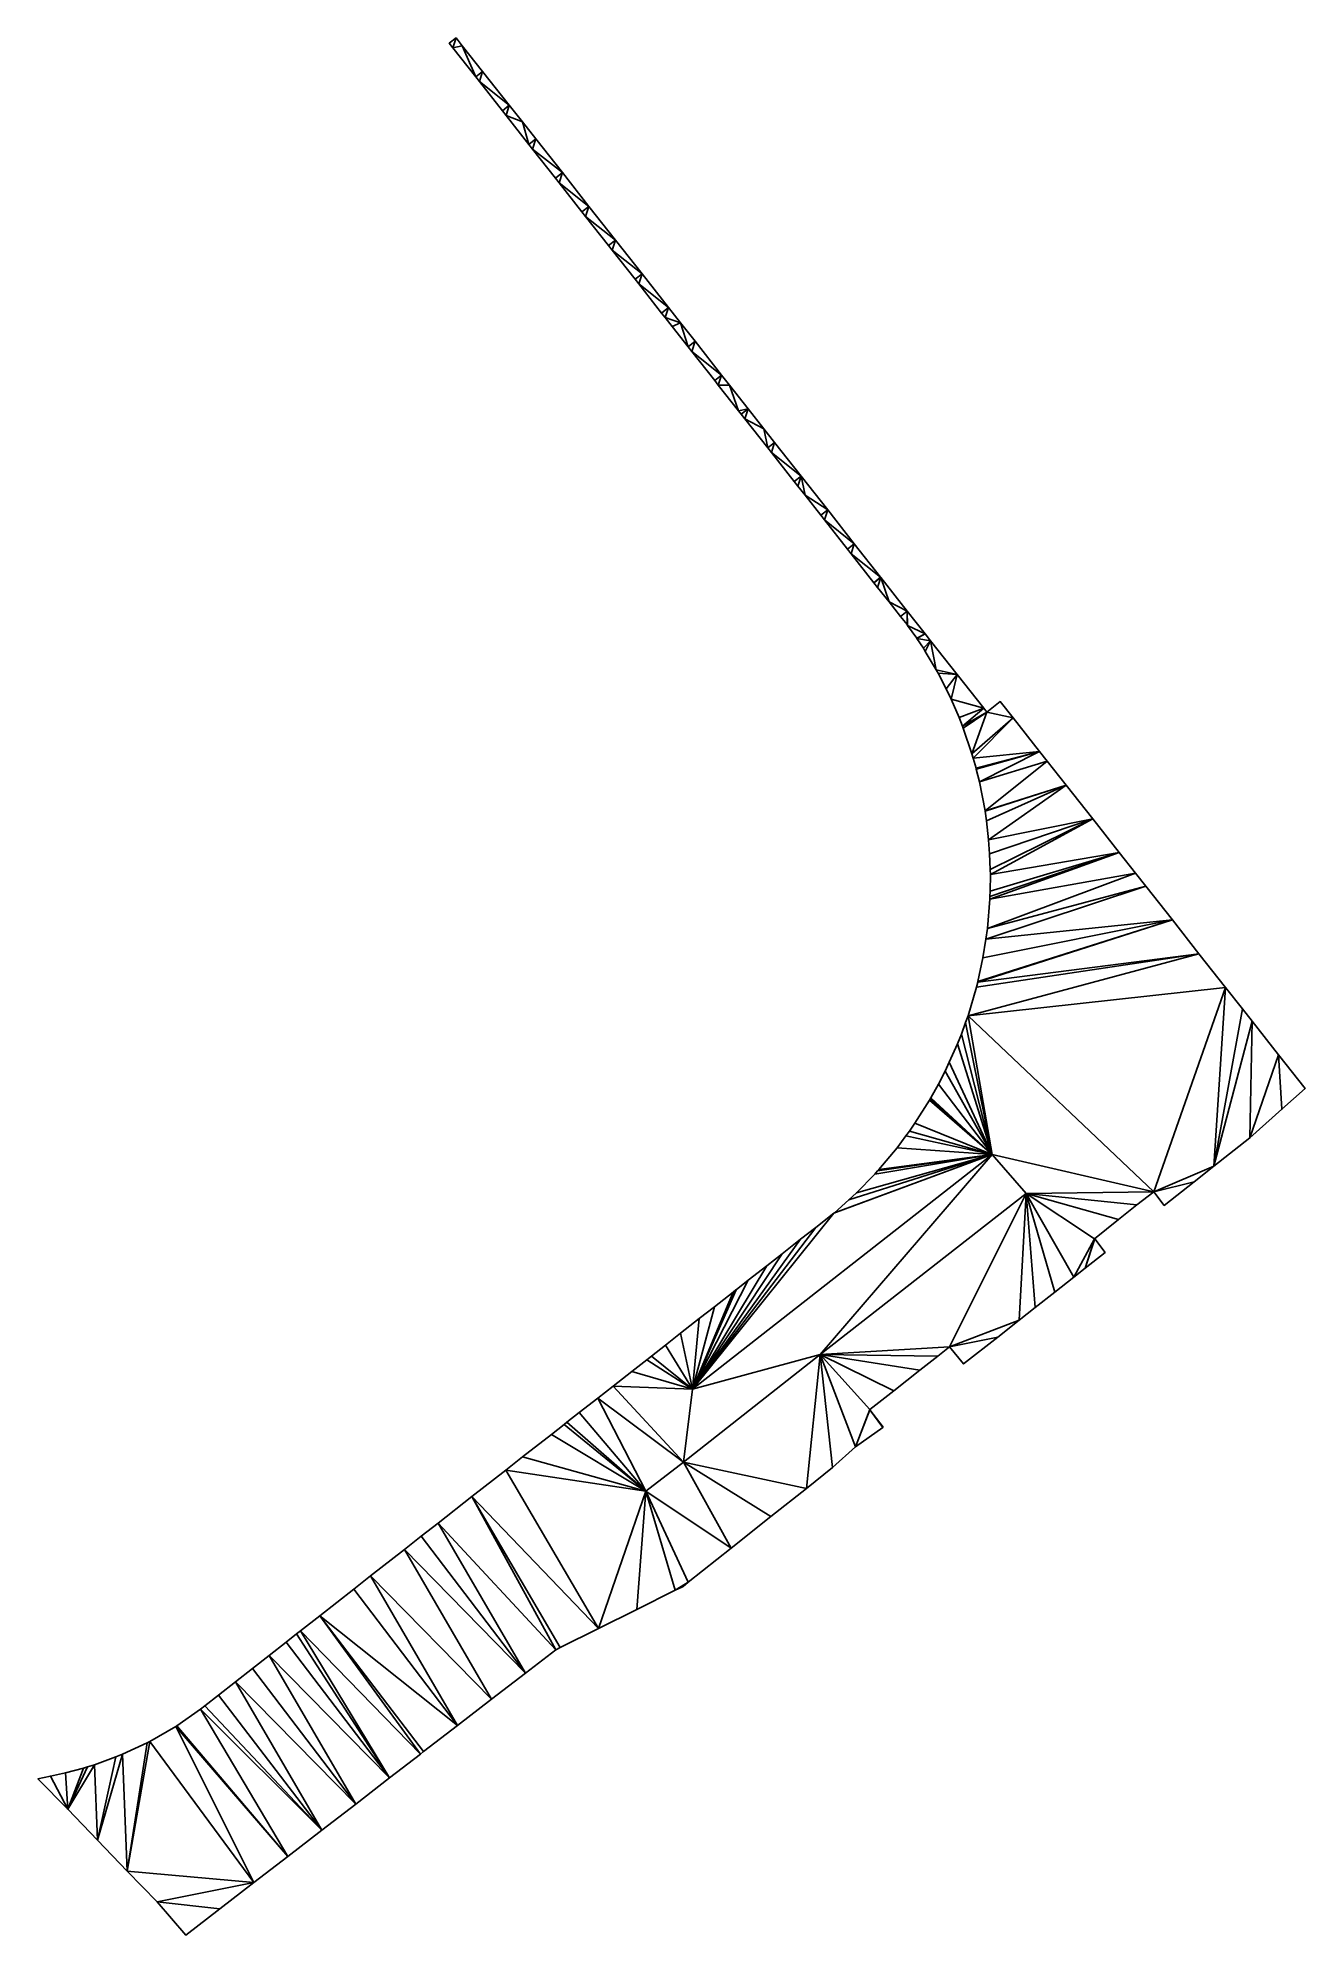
# Model space of a CAD drawing. Extents: x 12120073 to 12120369, y 3530835 to 3531277.
import ezdxf

# ---------------------------------------------------------------- set-up
doc = ezdxf.new("R2010")
doc.units = 0
doc.header["$LTSCALE"] = 0.5
doc.header["$MEASUREMENT"] = 0
doc.layers.add('C-ROAD-SHAP', color=32, linetype='Continuous')

msp = doc.modelspace()

# ---------------------------------------------------------------- meshes
at = {"layer": 'C-ROAD-SHAP'}
mesh = msp.add_polyface(dxfattribs=at)
corners = [(12120194.83, 3531243.05, 11.03), (12120193.98, 3531244.13, 11.18), (12120193.98, 3531244.13, 11.01), (12120194.83, 3531243.05, 11.2), (12120195.61, 3531245.41, 11.14), (12120201.79, 3531237.55, 11.07), (12120195.61, 3531245.41, 10.97), (12120188.64, 3531250.9, 11.1), (12120188.64, 3531250.9, 10.93), (12120189.42, 3531253.27, 11.04), (12120189.42, 3531253.27, 10.87), (12120187.79, 3531251.99, 11.08), (12120187.79, 3531251.99, 10.91), (12120186.32, 3531257.22, 10.99), (12120186.32, 3531257.22, 10.82), (12120182.46, 3531258.76, 11), (12120182.46, 3531258.76, 10.83), (12120181.61, 3531259.84, 10.98), (12120181.61, 3531259.84, 10.81), (12120183.23, 3531261.12, 10.94), (12120183.23, 3531261.12, 10.77), (12120176.28, 3531266.62, 10.9), (12120176.28, 3531266.62, 10.73), (12120177.02, 3531268.96, 10.84), (12120177.02, 3531268.96, 10.67), (12120175.42, 3531267.7, 10.88), (12120175.42, 3531267.7, 10.71), (12120172.24, 3531274.99, 10.76), (12120172.24, 3531274.99, 10.59), (12120170.81, 3531276.8, 10.68), (12120170.81, 3531276.8, 10.51), (12120169.24, 3531275.56, 10.61), (12120169.24, 3531275.56, 10.78), (12120170.09, 3531274.48, 10.8), (12120170.09, 3531274.48, 10.63), (12120201.79, 3531237.55, 11.24)]
mesh.append_faces([[corners[k] for k in face] for face in [(0, 1, 2), (3, 1, 0), (4, 5, 6), (2, 7, 8), (1, 7, 2), (9, 4, 6), (9, 6, 10), (8, 11, 12), (7, 11, 8), (13, 9, 10), (13, 10, 14), (12, 15, 16), (11, 15, 12), (16, 17, 18), (15, 17, 16), (19, 13, 14), (19, 14, 20), (18, 21, 22), (17, 21, 18), (23, 19, 20), (23, 20, 24), (22, 25, 26), (21, 25, 22), (27, 23, 24), (27, 24, 28), (29, 27, 28), (29, 28, 30), (29, 31, 32), (30, 31, 29), (26, 33, 34), (25, 33, 26), (34, 32, 31), (33, 32, 34), (0, 2, 6), (6, 2, 8), (8, 10, 6), (10, 8, 12), (10, 12, 14), (14, 12, 16), (16, 20, 14), (16, 18, 20), (20, 18, 22), (22, 24, 20), (24, 22, 26), (24, 26, 28), (28, 26, 34), (28, 34, 30), (34, 31, 30), (35, 4, 3), (4, 1, 3), (7, 1, 4), (4, 9, 7), (11, 7, 9), (9, 13, 11), (15, 11, 13), (13, 19, 15), (19, 17, 15), (21, 17, 19), (19, 23, 21), (25, 21, 23), (23, 27, 25), (33, 25, 27), (29, 33, 27), (29, 32, 33)]])
mesh = msp.add_polyface(dxfattribs=at)
corners = [(12120224.9, 3531204.83, 11.51), (12120221.21, 3531209.52, 11.63), (12120221.21, 3531209.52, 11.46), (12120221.21, 3531209.53, 11.63), (12120221.21, 3531209.53, 11.46), (12120223.13, 3531210.4, 11.58), (12120226.51, 3531206.1, 11.62), (12120226.51, 3531206.1, 11.45), (12120223.13, 3531210.4, 11.41), (12120219.57, 3531211.61, 11.6), (12120219.57, 3531211.61, 11.43), (12120218.72, 3531212.69, 11.59), (12120218.72, 3531212.69, 11.42), (12120220.33, 3531213.96, 11.54), (12120220.33, 3531213.96, 11.37), (12120213.38, 3531219.47, 11.5), (12120213.38, 3531219.47, 11.33), (12120212.53, 3531220.55, 11.48), (12120212.53, 3531220.55, 11.31), (12120214.15, 3531221.82, 11.44), (12120214.15, 3531221.82, 11.27), (12120207.2, 3531227.33, 11.4), (12120207.2, 3531227.33, 11.23), (12120206.35, 3531228.41, 11.38), (12120206.35, 3531228.41, 11.21), (12120207.97, 3531229.69, 11.34), (12120207.97, 3531229.69, 11.17), (12120201.01, 3531235.19, 11.3), (12120201.01, 3531235.19, 11.13), (12120200.16, 3531236.27, 11.28), (12120200.16, 3531236.27, 11.11), (12120201.79, 3531237.55, 11.24), (12120201.79, 3531237.55, 11.07), (12120194.83, 3531243.05, 11.2), (12120194.83, 3531243.05, 11.03), (12120195.61, 3531245.41, 11.14), (12120195.61, 3531245.41, 10.97), (12120224.9, 3531204.83, 11.68)]
mesh.append_faces([[corners[k] for k in face] for face in [(0, 1, 2), (3, 4, 2), (1, 3, 2), (5, 6, 7), (5, 7, 8), (4, 9, 10), (3, 9, 4), (10, 11, 12), (9, 11, 10), (13, 5, 8), (13, 8, 14), (12, 15, 16), (11, 15, 12), (16, 17, 18), (15, 17, 16), (19, 13, 14), (19, 14, 20), (18, 21, 22), (17, 21, 18), (22, 23, 24), (21, 23, 22), (25, 19, 20), (25, 20, 26), (24, 27, 28), (23, 27, 24), (28, 29, 30), (27, 29, 28), (31, 25, 26), (31, 26, 32), (30, 33, 34), (29, 33, 30), (35, 31, 32), (7, 0, 8), (0, 2, 8), (2, 4, 8), (8, 4, 10), (10, 14, 8), (10, 12, 14), (14, 12, 16), (16, 20, 14), (16, 18, 20), (20, 18, 22), (22, 26, 20), (22, 24, 26), (26, 24, 28), (28, 32, 26), (28, 30, 32), (32, 30, 34), (34, 36, 32), (5, 1, 37), (5, 3, 1), (9, 3, 5), (5, 13, 9), (13, 11, 9), (15, 11, 13), (13, 19, 15), (19, 17, 15), (21, 17, 19), (19, 25, 21), (25, 23, 21), (27, 23, 25), (25, 31, 27), (31, 29, 27), (33, 29, 31)]])
mesh = msp.add_polyface(dxfattribs=at)
corners = [(12120251.23, 3531174.66, 11.7), (12120251.23, 3531174.66, 11.53), (12120251.21, 3531174.67, 11.53), (12120251.21, 3531174.67, 11.7), (12120249.64, 3531173.4, 11.77), (12120244.3, 3531180.18, 11.79), (12120244.3, 3531180.18, 11.62), (12120249.64, 3531173.4, 11.6), (12120245.05, 3531182.52, 11.55), (12120245.05, 3531182.52, 11.72), (12120243.45, 3531181.26, 11.79), (12120243.45, 3531181.26, 11.62), (12120242.53, 3531185.72, 11.56), (12120242.53, 3531185.72, 11.73), (12120238.12, 3531188.04, 11.79), (12120238.12, 3531188.04, 11.62), (12120237.27, 3531189.12, 11.79), (12120237.27, 3531189.12, 11.62), (12120238.87, 3531190.38, 11.73), (12120238.87, 3531190.38, 11.56), (12120236.67, 3531189.88, 11.78), (12120236.67, 3531189.88, 11.61), (12120234.53, 3531195.9, 11.72), (12120234.53, 3531195.9, 11.55), (12120231.93, 3531195.9, 11.75), (12120231.93, 3531195.9, 11.58), (12120231.08, 3531196.98, 11.75), (12120231.08, 3531196.98, 11.58), (12120232.69, 3531198.24, 11.7), (12120232.69, 3531198.24, 11.53), (12120225.75, 3531203.75, 11.69), (12120225.75, 3531203.75, 11.52), (12120226.51, 3531206.1, 11.62), (12120226.51, 3531206.1, 11.45), (12120224.9, 3531204.83, 11.68), (12120224.9, 3531204.83, 11.51), (12120221.21, 3531209.52, 11.63), (12120223.13, 3531210.4, 11.58)]
mesh.append_faces([[corners[k] for k in face] for face in [(0, 1, 2), (3, 0, 2), (4, 5, 6), (4, 6, 7), (8, 3, 2), (9, 3, 8), (6, 10, 11), (5, 10, 6), (12, 9, 8), (13, 9, 12), (11, 14, 15), (10, 14, 11), (15, 16, 17), (14, 16, 15), (18, 13, 12), (18, 12, 19), (17, 20, 21), (16, 20, 17), (22, 18, 19), (22, 19, 23), (21, 24, 25), (20, 24, 21), (25, 26, 27), (24, 26, 25), (28, 22, 23), (28, 23, 29), (27, 30, 31), (26, 30, 27), (32, 28, 29), (32, 29, 33), (31, 34, 35), (30, 34, 31), (34, 36, 35), (7, 6, 2), (8, 2, 6), (6, 11, 8), (8, 11, 12), (11, 15, 12), (19, 12, 15), (17, 19, 15), (17, 21, 19), (19, 21, 23), (23, 21, 25), (25, 29, 23), (25, 27, 29), (29, 27, 31), (31, 33, 29), (33, 31, 35), (3, 5, 4), (5, 3, 9), (9, 10, 5), (10, 9, 13), (13, 14, 10), (14, 13, 18), (14, 18, 16), (18, 20, 16), (20, 18, 22), (24, 20, 22), (22, 28, 24), (28, 26, 24), (30, 26, 28), (28, 32, 30), (34, 30, 32), (32, 37, 34)]])
mesh = msp.add_polyface(dxfattribs=at)
corners = [(12120274.39, 3531141.98, 11.57), (12120271.72, 3531145.34, 11.59), (12120271.72, 3531145.34, 11.42), (12120269.04, 3531148.75, 11.62), (12120269.04, 3531148.75, 11.45), (12120269.77, 3531151.07, 11.38), (12120275.95, 3531143.21, 11.5), (12120275.95, 3531143.21, 11.33), (12120269.77, 3531151.07, 11.55), (12120268.19, 3531149.83, 11.62), (12120268.19, 3531149.83, 11.45), (12120269.75, 3531151.09, 11.38), (12120269.75, 3531151.09, 11.55), (12120262.86, 3531156.6, 11.67), (12120262.86, 3531156.6, 11.5), (12120262.01, 3531157.68, 11.67), (12120262.01, 3531157.68, 11.5), (12120263.59, 3531158.93, 11.43), (12120263.59, 3531158.93, 11.6), (12120256.67, 3531164.46, 11.72), (12120256.67, 3531164.46, 11.55), (12120255.82, 3531165.54, 11.72), (12120255.82, 3531165.54, 11.55), (12120257.41, 3531166.79, 11.48), (12120257.41, 3531166.79, 11.65), (12120252.14, 3531170.22, 11.75), (12120252.14, 3531170.22, 11.58), (12120252.13, 3531170.23, 11.75), (12120252.13, 3531170.23, 11.58), (12120250.49, 3531172.32, 11.76), (12120250.49, 3531172.32, 11.59), (12120251.23, 3531174.66, 11.53), (12120251.23, 3531174.66, 11.7), (12120249.64, 3531173.4, 11.77), (12120249.64, 3531173.4, 11.6), (12120251.21, 3531174.67, 11.53), (12120251.21, 3531174.67, 11.7)]
mesh.append_faces([[corners[k] for k in face] for face in [(0, 1, 2), (1, 3, 4), (1, 4, 2), (5, 6, 7), (8, 6, 5), (3, 9, 10), (3, 10, 4), (8, 5, 11), (12, 8, 11), (9, 13, 14), (9, 14, 10), (13, 15, 16), (13, 16, 14), (17, 12, 11), (18, 12, 17), (15, 19, 20), (15, 20, 16), (19, 21, 22), (19, 22, 20), (23, 18, 17), (24, 18, 23), (21, 25, 26), (21, 26, 22), (25, 27, 28), (25, 28, 26), (27, 29, 30), (27, 30, 28), (31, 24, 23), (32, 24, 31), (29, 33, 34), (29, 34, 30), (7, 2, 5), (5, 2, 4), (4, 10, 5), (10, 11, 5), (10, 14, 11), (17, 11, 14), (16, 17, 14), (16, 20, 17), (23, 17, 20), (22, 23, 20), (22, 26, 23), (28, 31, 26), (23, 26, 31), (31, 28, 30), (30, 34, 31), (34, 35, 31), (1, 6, 8), (3, 1, 8), (8, 9, 3), (8, 12, 9), (12, 13, 9), (13, 12, 18), (13, 18, 15), (18, 19, 15), (19, 18, 24), (19, 24, 21), (24, 25, 21), (27, 25, 32), (25, 24, 32), (29, 27, 32), (32, 33, 29), (32, 36, 33)]])
mesh = msp.add_polyface(dxfattribs=at)
corners = [(12120297.64, 3531122.14, 11.22), (12120300.61, 3531118.37, 11.18), (12120297.64, 3531122.14, 11.05), (12120294.48, 3531119.65, 11.07), (12120288.05, 3531118.38, 11.47), (12120286.19, 3531122.68, 11.48), (12120286.19, 3531122.68, 11.31), (12120284.99, 3531125.07, 11.49), (12120284.99, 3531125.07, 11.32), (12120283.15, 3531128.73, 11.5), (12120283.15, 3531128.73, 11.33), (12120287.58, 3531128.43, 11.18), (12120293.76, 3531120.57, 11.25), (12120293.76, 3531120.57, 11.08), (12120287.58, 3531128.43, 11.35), (12120282.71, 3531129.53, 11.51), (12120282.71, 3531129.53, 11.34), (12120280.15, 3531133.81, 11.53), (12120280.15, 3531133.81, 11.36), (12120279.71, 3531134.54, 11.53), (12120279.71, 3531134.54, 11.36), (12120281.39, 3531136.29, 11.28), (12120281.39, 3531136.29, 11.45), (12120278.22, 3531136.81, 11.54), (12120278.22, 3531136.81, 11.37), (12120278.16, 3531136.89, 11.54), (12120278.16, 3531136.89, 11.37), (12120280.13, 3531137.89, 11.3), (12120280.13, 3531137.89, 11.47), (12120276.04, 3531139.89, 11.56), (12120276.04, 3531139.89, 11.39), (12120275.9, 3531140.09, 11.56), (12120275.9, 3531140.09, 11.39), (12120274.39, 3531141.98, 11.57), (12120274.39, 3531141.98, 11.4), (12120275.95, 3531143.21, 11.33), (12120275.95, 3531143.21, 11.5), (12120271.72, 3531145.34, 11.42), (12120288.05, 3531118.38, 11.3), (12120271.72, 3531145.34, 11.59)]
mesh.append_faces([[corners[k] for k in face] for face in [(0, 1, 2), (2, 3, 0), (4, 5, 6), (5, 7, 8), (5, 8, 6), (7, 9, 10), (7, 10, 8), (11, 12, 13), (14, 12, 11), (9, 15, 16), (9, 16, 10), (15, 17, 18), (15, 18, 16), (17, 19, 20), (17, 20, 18), (21, 14, 11), (22, 14, 21), (19, 23, 24), (19, 24, 20), (23, 25, 26), (23, 26, 24), (27, 22, 21), (28, 22, 27), (25, 29, 30), (25, 30, 26), (29, 31, 32), (29, 32, 30), (31, 33, 34), (31, 34, 32), (35, 28, 27), (36, 28, 35), (33, 37, 34), (38, 6, 13), (11, 13, 6), (11, 6, 8), (10, 11, 8), (10, 16, 11), (11, 16, 21), (21, 16, 18), (21, 18, 20), (20, 24, 21), (24, 27, 21), (26, 27, 24), (26, 30, 27), (27, 30, 35), (35, 30, 32), (34, 35, 32), (34, 37, 35), (12, 5, 4), (5, 12, 14), (7, 5, 14), (7, 14, 9), (14, 15, 9), (15, 14, 22), (17, 15, 22), (19, 17, 22), (22, 23, 19), (22, 28, 23), (23, 28, 25), (28, 29, 25), (29, 28, 36), (31, 29, 36), (31, 36, 33), (36, 39, 33)]])
mesh = msp.add_polyface(dxfattribs=at)
corners = [(12120294.42, 3531094.33, 11.29), (12120294.09, 3531096.61, 11.46), (12120294.09, 3531096.61, 11.29), (12120312.99, 3531102.65, 10.9), (12120319.17, 3531094.8, 11.05), (12120319.17, 3531094.8, 10.88), (12120312.99, 3531102.65, 11.07), (12120294.08, 3531096.68, 11.46), (12120294.08, 3531096.68, 11.29), (12120308.57, 3531108.27, 10.91), (12120308.57, 3531108.27, 11.08), (12120292.77, 3531103.39, 11.45), (12120292.77, 3531103.39, 11.28), (12120292.03, 3531106.39, 11.45), (12120292.03, 3531106.39, 11.28), (12120291.98, 3531106.58, 11.45), (12120291.98, 3531106.58, 11.28), (12120306.8, 3531110.51, 10.93), (12120306.8, 3531110.51, 11.1), (12120291.33, 3531108.95, 11.46), (12120291.33, 3531108.95, 11.29), (12120297.64, 3531122.14, 11.05), (12120300.61, 3531118.37, 11.18), (12120300.61, 3531118.37, 11.01), (12120291.02, 3531109.98, 11.46), (12120291.02, 3531109.98, 11.29), (12120288.99, 3531115.92, 11.46), (12120288.99, 3531115.92, 11.29), (12120297.64, 3531122.14, 11.22), (12120294.48, 3531119.65, 11.07), (12120294.48, 3531119.65, 11.24), (12120288.82, 3531116.42, 11.47), (12120288.82, 3531116.42, 11.3), (12120288.05, 3531118.38, 11.47), (12120288.05, 3531118.38, 11.3), (12120293.76, 3531120.57, 11.08), (12120293.76, 3531120.57, 11.25), (12120286.19, 3531122.68, 11.31), (12120294.42, 3531094.33, 11.46)]
mesh.append_faces([[corners[k] for k in face] for face in [(0, 1, 2), (3, 4, 5), (6, 4, 3), (7, 8, 2), (1, 7, 2), (9, 6, 3), (10, 6, 9), (8, 11, 12), (7, 11, 8), (11, 13, 14), (11, 14, 12), (13, 15, 16), (13, 16, 14), (17, 10, 9), (18, 10, 17), (15, 19, 20), (15, 20, 16), (21, 22, 23), (23, 18, 17), (22, 18, 23), (19, 24, 25), (19, 25, 20), (24, 26, 27), (24, 27, 25), (28, 29, 30), (26, 31, 32), (26, 32, 27), (31, 33, 34), (31, 34, 32), (35, 30, 29), (36, 30, 35), (33, 37, 34), (23, 29, 21), (2, 3, 0), (2, 8, 3), (8, 9, 3), (8, 12, 9), (12, 17, 9), (14, 17, 12), (16, 17, 14), (16, 20, 17), (23, 17, 20), (20, 25, 23), (25, 29, 23), (27, 29, 25), (27, 32, 29), (32, 35, 29), (34, 35, 32), (28, 30, 22), (38, 6, 1), (6, 7, 1), (6, 10, 7), (10, 11, 7), (10, 18, 11), (11, 18, 13), (13, 18, 15), (18, 19, 15), (19, 18, 22), (22, 24, 19), (22, 30, 24), (24, 30, 26), (30, 31, 26), (30, 36, 31), (31, 36, 33)]])
mesh = msp.add_polyface(dxfattribs=at)
corners = [(12120295.28, 3531077.94, 11.32), (12120295.32, 3531081.81, 11.48), (12120295.32, 3531081.81, 11.31), (12120295.28, 3531077.94, 11.49), (12120295.23, 3531076.67, 11.33), (12120295.23, 3531076.67, 11.5), (12120295.3, 3531083.01, 11.48), (12120295.3, 3531083.01, 11.31), (12120295.1, 3531086.67, 11.47), (12120295.1, 3531086.67, 11.3), (12120295.21, 3531076.11, 11.33), (12120295.21, 3531076.11, 11.5), (12120294.64, 3531069.22, 11.35), (12120294.64, 3531069.22, 11.52), (12120294.92, 3531089.87, 11.46), (12120294.92, 3531089.87, 11.29), (12120294.64, 3531069.21, 11.35), (12120294.64, 3531069.21, 11.52), (12120294.42, 3531094.33, 11.46), (12120294.42, 3531094.33, 11.29), (12120294.09, 3531096.61, 11.46), (12120294.26, 3531066.72, 11.36), (12120294.26, 3531066.72, 11.53), (12120293.6, 3531062.37, 11.37), (12120293.6, 3531062.37, 11.54), (12120292.42, 3531056.9, 11.39), (12120292.42, 3531056.9, 11.56), (12120292.38, 3531056.74, 11.39), (12120292.38, 3531056.74, 11.56), (12120292.09, 3531055.59, 11.4), (12120292.09, 3531055.59, 11.57), (12120290.11, 3531048.91, 11.42), (12120290.11, 3531048.91, 11.59), (12120289.55, 3531047.33, 11.42), (12120289.55, 3531047.33, 11.59), (12120288.57, 3531044.6, 11.43), (12120288.57, 3531044.6, 11.6), (12120287.68, 3531042.37, 11.44), (12120287.68, 3531042.37, 11.61), (12120285.74, 3531038.08, 11.46), (12120285.74, 3531038.08, 11.63), (12120284.8, 3531035.99, 11.46), (12120284.8, 3531035.99, 11.63), (12120283.24, 3531032.97, 11.47), (12120283.24, 3531032.97, 11.64), (12120281.47, 3531029.81, 11.48), (12120281.47, 3531029.81, 11.65), (12120319.17, 3531094.8, 10.88), (12120325.36, 3531086.94, 10.87), (12120312.99, 3531102.65, 10.9), (12120295.76, 3531016.54, 11.42), (12120319.17, 3531094.8, 11.05), (12120325.36, 3531086.94, 11.04), (12120312.99, 3531102.65, 11.07), (12120295.76, 3531016.54, 11.59)]
mesh.append_faces([[corners[k] for k in face] for face in [(0, 1, 2), (3, 1, 0), (4, 3, 0), (5, 3, 4), (2, 6, 7), (1, 6, 2), (7, 8, 9), (6, 8, 7), (10, 5, 4), (11, 5, 10), (12, 11, 10), (13, 11, 12), (9, 14, 15), (8, 14, 9), (13, 12, 16), (17, 13, 16), (15, 18, 19), (14, 18, 15), (18, 20, 19), (21, 17, 16), (22, 17, 21), (23, 22, 21), (24, 22, 23), (25, 24, 23), (26, 24, 25), (26, 25, 27), (28, 26, 27), (29, 28, 27), (30, 28, 29), (31, 30, 29), (32, 30, 31), (33, 32, 31), (34, 32, 33), (35, 34, 33), (36, 34, 35), (37, 36, 35), (38, 36, 37), (39, 38, 37), (40, 38, 39), (41, 40, 39), (42, 40, 41), (43, 42, 41), (44, 42, 43), (45, 44, 43), (46, 44, 45), (7, 47, 2), (10, 4, 48), (7, 9, 47), (9, 15, 47), (19, 49, 15), (31, 50, 33), (33, 50, 35), (35, 50, 37), (37, 50, 39), (1, 51, 6), (11, 52, 5), (51, 8, 6), (8, 51, 14), (14, 53, 18), (34, 54, 32), (36, 54, 34), (38, 54, 36), (40, 54, 38)]])
mesh = msp.add_polyface(dxfattribs=at)
corners = [(12120362.48, 3531039.8, 11.2), (12120368.64, 3531031.98, 11.4), (12120368.64, 3531031.98, 11.23), (12120362.48, 3531039.8, 11.03), (12120356.29, 3531047.66, 11.2), (12120356.29, 3531047.66, 11.03), (12120354.06, 3531050.49, 11.2), (12120354.06, 3531050.49, 11.03), (12120319.17, 3531094.8, 10.88), (12120325.36, 3531086.94, 11.04), (12120325.36, 3531086.94, 10.87), (12120319.17, 3531094.8, 11.05), (12120329.17, 3531082.11, 11.03), (12120329.17, 3531082.11, 10.86), (12120331.55, 3531079.09, 11.04), (12120331.55, 3531079.09, 10.87), (12120337.73, 3531071.23, 11.09), (12120337.73, 3531071.23, 10.92), (12120343.92, 3531063.37, 11.13), (12120343.92, 3531063.37, 10.96), (12120350.11, 3531055.52, 11.17), (12120350.11, 3531055.52, 11), (12120363.24, 3531027.13, 11.42), (12120355.8, 3531020.45, 11.69), (12120347.42, 3531013.83, 11.88), (12120295.32, 3531081.81, 11.31), (12120295.28, 3531077.94, 11.32), (12120295.23, 3531076.67, 11.33), (12120295.21, 3531076.11, 11.33), (12120294.92, 3531089.87, 11.29), (12120312.99, 3531102.65, 10.9), (12120294.64, 3531069.22, 11.35), (12120294.64, 3531069.21, 11.35), (12120294.26, 3531066.72, 11.36), (12120293.6, 3531062.37, 11.37), (12120292.42, 3531056.9, 11.39), (12120292.38, 3531056.74, 11.39), (12120292.09, 3531055.59, 11.4), (12120290.11, 3531048.91, 11.42), (12120333.37, 3531007.9, 12.06), (12120363.24, 3531027.13, 11.59), (12120355.8, 3531020.45, 11.86), (12120347.42, 3531013.83, 12.05), (12120295.32, 3531081.81, 11.48), (12120295.28, 3531077.94, 11.49), (12120295.23, 3531076.67, 11.5), (12120295.21, 3531076.11, 11.5), (12120312.99, 3531102.65, 11.07), (12120294.92, 3531089.87, 11.46), (12120294.64, 3531069.22, 11.52), (12120294.64, 3531069.21, 11.52), (12120294.26, 3531066.72, 11.53), (12120293.6, 3531062.37, 11.54), (12120292.42, 3531056.9, 11.56), (12120292.38, 3531056.74, 11.56), (12120292.09, 3531055.59, 11.57), (12120290.11, 3531048.91, 11.59), (12120333.37, 3531007.9, 12.23)]
mesh.append_faces([[corners[k] for k in face] for face in [(0, 1, 2), (0, 2, 3), (4, 0, 3), (4, 3, 5), (6, 4, 5), (6, 5, 7), (8, 9, 10), (11, 9, 8), (10, 12, 13), (9, 12, 10), (12, 14, 15), (12, 15, 13), (14, 16, 17), (14, 17, 15), (16, 18, 19), (16, 19, 17), (20, 6, 7), (20, 7, 21), (18, 20, 21), (18, 21, 19), (22, 3, 2), (3, 23, 5), (5, 24, 7), (24, 21, 7), (10, 25, 8), (25, 10, 26), (26, 10, 27), (28, 10, 13), (29, 30, 8), (31, 13, 15), (31, 28, 13), (31, 15, 32), (33, 15, 17), (33, 32, 15), (33, 17, 34), (34, 17, 35), (36, 17, 19), (36, 35, 17), (36, 19, 37), (38, 37, 19), (21, 39, 38), (19, 21, 38), (1, 0, 40), (4, 41, 0), (6, 42, 4), (6, 20, 42), (9, 11, 43), (44, 9, 43), (45, 9, 44), (12, 9, 46), (11, 47, 48), (14, 12, 49), (49, 12, 46), (50, 14, 49), (16, 14, 51), (51, 14, 50), (52, 16, 51), (53, 16, 52), (18, 16, 54), (54, 16, 53), (55, 18, 54), (56, 18, 55), (56, 57, 20), (20, 18, 56)]])
mesh = msp.add_polyface(dxfattribs=at)
corners = [(12120363.24, 3531027.13, 11.42), (12120368.64, 3531031.98, 11.23), (12120368.64, 3531031.98, 11.4), (12120363.24, 3531027.13, 11.59), (12120355.8, 3531020.45, 11.69), (12120355.8, 3531020.45, 11.86), (12120347.42, 3531013.83, 11.88), (12120347.42, 3531013.83, 12.05), (12120342.8, 3531010.19, 12.06), (12120342.8, 3531010.19, 12.23), (12120335.85, 3531004.7, 12.21), (12120335.85, 3531004.7, 12.38), (12120319.63, 3530996.94, 12.22), (12120322.06, 3530993.76, 12.25), (12120322.06, 3530993.76, 12.08), (12120319.63, 3530996.94, 12.05), (12120317.4, 3530990.1, 12.14), (12120317.4, 3530990.1, 12.31), (12120317.41, 3530990.09, 12.31), (12120317.41, 3530990.09, 12.14), (12120314.78, 3530988.01, 12.26), (12120314.78, 3530988.01, 12.09), (12120319.62, 3530996.95, 12.22), (12120319.62, 3530996.95, 12.05), (12120325.18, 3531001.38, 12.05), (12120325.18, 3531001.38, 12.22), (12120329.48, 3531004.8, 12.06), (12120329.48, 3531004.8, 12.23), (12120310.32, 3530984.49, 12.19), (12120310.32, 3530984.49, 12.02), (12120305.75, 3530980.89, 12.15), (12120305.75, 3530980.89, 11.98), (12120333.37, 3531007.9, 12.23), (12120333.37, 3531007.9, 12.06), (12120362.48, 3531039.8, 11.03), (12120356.29, 3531047.66, 11.03), (12120350.11, 3531055.52, 11), (12120303.67, 3531007.49, 11.66), (12120295.76, 3531016.54, 11.42), (12120362.48, 3531039.8, 11.2), (12120356.29, 3531047.66, 11.2), (12120350.11, 3531055.52, 11.17), (12120303.67, 3531007.49, 11.83), (12120295.76, 3531016.54, 11.59)]
mesh.append_faces([[corners[k] for k in face] for face in [(0, 1, 2), (0, 2, 3), (4, 0, 3), (4, 3, 5), (6, 4, 5), (6, 5, 7), (8, 6, 7), (8, 7, 9), (10, 8, 9), (10, 9, 11), (12, 13, 14), (12, 14, 15), (16, 14, 13), (16, 13, 17), (18, 19, 16), (17, 18, 16), (20, 19, 18), (21, 19, 20), (22, 12, 15), (22, 15, 23), (23, 24, 25), (23, 25, 22), (25, 26, 27), (24, 26, 25), (28, 21, 20), (29, 21, 28), (30, 29, 28), (31, 29, 30), (10, 32, 33), (11, 32, 10), (26, 33, 32), (26, 32, 27), (0, 4, 34), (4, 6, 35), (6, 8, 33), (33, 36, 6), (8, 10, 33), (14, 16, 15), (23, 15, 16), (16, 19, 21), (23, 16, 21), (21, 29, 37), (21, 37, 23), (24, 23, 37), (24, 37, 26), (33, 26, 37), (29, 31, 37), (33, 37, 38), (3, 39, 5), (5, 40, 7), (9, 7, 32), (7, 41, 32), (9, 32, 11), (12, 17, 13), (17, 12, 22), (18, 17, 20), (20, 17, 22), (28, 20, 42), (22, 42, 20), (42, 22, 25), (27, 42, 25), (42, 27, 32), (30, 28, 42), (32, 43, 42)]])
mesh = msp.add_polyface(dxfattribs=at)
corners = [(12120289.08, 3530967.75, 12), (12120297.05, 3530974.03, 11.97), (12120297.05, 3530974.03, 12.14), (12120289.08, 3530967.75, 12.17), (12120302.01, 3530977.94, 12), (12120305.75, 3530980.89, 11.98), (12120305.75, 3530980.89, 12.15), (12120302.01, 3530977.94, 12.17), (12120281.31, 3531029.53, 11.49), (12120281.47, 3531029.81, 11.65), (12120281.47, 3531029.81, 11.48), (12120281.31, 3531029.53, 11.66), (12120281.12, 3531029.22, 11.65), (12120281.12, 3531029.22, 11.48), (12120277.73, 3531023.85, 11.62), (12120277.73, 3531023.85, 11.45), (12120276.47, 3531022.04, 11.61), (12120276.47, 3531022.04, 11.44), (12120275.61, 3531020.88, 11.6), (12120275.61, 3531020.88, 11.43), (12120273.57, 3531018.15, 11.58), (12120272.81, 3530961.49, 12.09), (12120278.92, 3530966.32, 11.96), (12120278.92, 3530966.32, 12.13), (12120285.83, 3530971.78, 12.17), (12120285.83, 3530971.78, 12), (12120283.08, 3530969.6, 12.02), (12120283.08, 3530969.6, 12.19), (12120303.67, 3531007.49, 11.66), (12120290.11, 3531048.91, 11.42), (12120333.37, 3531007.9, 12.06), (12120295.76, 3531016.54, 11.42), (12120285.74, 3531038.08, 11.46), (12120284.8, 3531035.99, 11.46), (12120283.24, 3531032.97, 11.47), (12120273.57, 3531018.15, 11.41), (12120269.33, 3531013.1, 11.38), (12120269.02, 3531012.73, 11.37), (12120268.36, 3531012, 11.37), (12120264.1, 3531007.63, 11.34), (12120255.65, 3530969.97, 11.44), (12120303.67, 3531007.49, 11.83), (12120295.76, 3531016.54, 11.59), (12120333.37, 3531007.9, 12.23), (12120290.11, 3531048.91, 11.59), (12120284.8, 3531035.99, 11.63), (12120285.74, 3531038.08, 11.63), (12120283.24, 3531032.97, 11.64), (12120269.33, 3531013.1, 11.55), (12120269.02, 3531012.73, 11.54), (12120268.36, 3531012, 11.54), (12120264.1, 3531007.63, 11.51), (12120255.65, 3530969.97, 11.61)]
mesh.append_faces([[corners[k] for k in face] for face in [(0, 1, 2), (0, 2, 3), (4, 5, 6), (4, 6, 7), (2, 4, 7), (1, 4, 2), (8, 9, 10), (11, 9, 8), (12, 11, 8), (12, 8, 13), (14, 12, 13), (14, 13, 15), (16, 14, 15), (16, 15, 17), (18, 16, 17), (18, 17, 19), (20, 18, 19), (21, 22, 23), (0, 24, 25), (3, 24, 0), (23, 26, 27), (22, 26, 23), (26, 25, 24), (26, 24, 27), (4, 28, 5), (29, 30, 31), (1, 0, 25), (4, 1, 25), (25, 28, 4), (32, 31, 33), (33, 31, 34), (34, 31, 10), (10, 31, 8), (13, 8, 31), (15, 13, 31), (17, 15, 31), (19, 17, 31), (35, 19, 31), (36, 35, 31), (37, 36, 31), (38, 37, 31), (39, 38, 31), (25, 40, 28), (28, 40, 31), (6, 41, 7), (42, 43, 44), (24, 3, 2), (24, 2, 7), (7, 41, 24), (45, 42, 46), (47, 42, 45), (9, 42, 47), (11, 42, 9), (42, 11, 12), (42, 12, 14), (42, 14, 16), (42, 16, 18), (42, 18, 20), (42, 20, 48), (42, 48, 49), (42, 49, 50), (42, 50, 51), (41, 52, 24), (42, 52, 41)]])
mesh = msp.add_polyface(dxfattribs=at)
corners = [(12120273.57, 3531018.15, 11.58), (12120275.61, 3531020.88, 11.43), (12120273.57, 3531018.15, 11.41), (12120269.33, 3531013.1, 11.55), (12120269.33, 3531013.1, 11.38), (12120269.02, 3531012.73, 11.54), (12120269.02, 3531012.73, 11.37), (12120268.36, 3531012, 11.54), (12120268.36, 3531012, 11.37), (12120264.1, 3531007.63, 11.51), (12120264.1, 3531007.63, 11.34), (12120262.31, 3531006, 11.32), (12120262.31, 3531006, 11.49), (12120259.01, 3531003.01, 11.3), (12120259.01, 3531003.01, 11.47), (12120258.83, 3531002.86, 11.3), (12120258.83, 3531002.86, 11.47), (12120254.64, 3530999.58, 11.27), (12120254.64, 3530999.58, 11.44), (12120251.1, 3530996.81, 11.24), (12120251.1, 3530996.81, 11.41), (12120246.77, 3530993.42, 11.21), (12120246.77, 3530993.42, 11.38), (12120243.23, 3530990.64, 11.18), (12120243.23, 3530990.64, 11.35), (12120238.9, 3530987.25, 11.15), (12120238.9, 3530987.25, 11.32), (12120236.05, 3530985.02, 11.12), (12120236.05, 3530985.02, 11.29), (12120236.03, 3530985, 11.12), (12120236.03, 3530985, 11.29), (12120235.35, 3530984.47, 11.12), (12120235.35, 3530984.47, 11.29), (12120231.03, 3530981.08, 11.1), (12120231.03, 3530981.08, 11.27), (12120227.48, 3530978.31, 11.08), (12120227.48, 3530978.31, 11.25), (12120223.15, 3530974.92, 11.08), (12120223.15, 3530974.92, 11.25), (12120295.76, 3531016.54, 11.42), (12120225.94, 3530961.88, 11.19), (12120255.65, 3530969.97, 11.44), (12120295.76, 3531016.54, 11.59), (12120225.94, 3530961.88, 11.36), (12120255.65, 3530969.97, 11.61)]
mesh.append_faces([[corners[k] for k in face] for face in [(0, 1, 2), (3, 0, 2), (3, 2, 4), (5, 3, 4), (5, 4, 6), (7, 5, 6), (7, 6, 8), (9, 7, 8), (9, 8, 10), (10, 11, 12), (10, 12, 9), (11, 13, 14), (11, 14, 12), (13, 15, 16), (13, 16, 14), (15, 17, 18), (15, 18, 16), (17, 19, 20), (17, 20, 18), (19, 21, 22), (19, 22, 20), (21, 23, 24), (21, 24, 22), (23, 25, 26), (23, 26, 24), (25, 27, 28), (25, 28, 26), (27, 29, 30), (27, 30, 28), (29, 31, 32), (29, 32, 30), (31, 33, 34), (31, 34, 32), (33, 35, 36), (33, 36, 34), (35, 37, 38), (35, 38, 36), (39, 11, 10), (39, 13, 11), (39, 15, 13), (40, 15, 39), (17, 15, 40), (19, 17, 40), (21, 19, 40), (23, 21, 40), (25, 23, 40), (27, 25, 40), (29, 27, 40), (31, 29, 40), (41, 40, 39), (9, 12, 42), (12, 14, 42), (14, 16, 42), (43, 42, 16), (43, 16, 18), (43, 18, 20), (43, 20, 22), (43, 22, 24), (43, 24, 26), (43, 26, 28), (43, 28, 30), (43, 30, 32), (32, 34, 43), (44, 42, 43)]])
mesh = msp.add_polyface(dxfattribs=at)
corners = [(12120270.3, 3530952.97, 12.13), (12120270.33, 3530953, 12.13), (12120270.33, 3530953, 12.3), (12120270.3, 3530952.97, 12.3), (12120267.25, 3530957.09, 12.1), (12120267.25, 3530957.09, 11.93), (12120263.91, 3530948.43, 12.17), (12120263.91, 3530948.43, 12.34), (12120267.24, 3530957.1, 11.93), (12120267.24, 3530957.1, 12.1), (12120272.81, 3530961.49, 11.92), (12120272.81, 3530961.49, 12.09), (12120278.92, 3530966.32, 11.96), (12120258.55, 3530943.58, 12.32), (12120258.55, 3530943.58, 12.15), (12120252.48, 3530938.75, 12.31), (12120252.48, 3530938.75, 12.14), (12120244.2, 3530932.18, 12.14), (12120244.2, 3530932.18, 12.31), (12120223.39, 3530915.75, 12.13), (12120223.7, 3530915.9, 12.13), (12120223.7, 3530915.9, 12.3), (12120224.92, 3530916.86, 12.17), (12120224.92, 3530916.86, 12.34), (12120234.94, 3530924.82, 12.15), (12120234.94, 3530924.82, 12.32), (12120255.65, 3530969.97, 11.44), (12120283.08, 3530969.6, 12.02), (12120285.83, 3530971.78, 12), (12120225.94, 3530961.88, 11.19), (12120231.03, 3530981.08, 11.1), (12120235.35, 3530984.47, 11.12), (12120227.48, 3530978.31, 11.08), (12120223.83, 3530944.9, 11.44), (12120223.15, 3530974.92, 11.08), (12120215.03, 3530938.07, 11.44), (12120255.65, 3530969.97, 11.61), (12120278.92, 3530966.32, 12.13), (12120283.08, 3530969.6, 12.19), (12120285.83, 3530971.78, 12.17), (12120231.03, 3530981.08, 11.27), (12120227.48, 3530978.31, 11.25), (12120225.94, 3530961.88, 11.36), (12120223.83, 3530944.9, 11.6), (12120223.39, 3530915.75, 12.3), (12120223.15, 3530974.92, 11.25), (12120215.03, 3530938.07, 11.61)]
mesh.append_faces([[corners[k] for k in face] for face in [(0, 1, 2), (0, 2, 3), (4, 2, 1), (4, 1, 5), (6, 0, 3), (6, 3, 7), (4, 5, 8), (9, 4, 8), (8, 10, 11), (8, 11, 9), (10, 12, 11), (13, 6, 7), (14, 6, 13), (15, 14, 13), (16, 14, 15), (17, 16, 15), (17, 15, 18), (19, 20, 21), (21, 22, 23), (20, 22, 21), (24, 17, 18), (24, 18, 25), (22, 24, 25), (22, 25, 23), (1, 0, 5), (0, 6, 5), (8, 5, 6), (6, 14, 26), (8, 6, 26), (10, 8, 26), (10, 26, 12), (12, 26, 27), (27, 26, 28), (16, 26, 14), (29, 30, 31), (29, 32, 30), (26, 33, 29), (17, 24, 33), (16, 17, 33), (26, 16, 33), (20, 19, 22), (29, 34, 32), (24, 22, 35), (33, 24, 35), (4, 3, 2), (4, 7, 3), (7, 4, 9), (13, 7, 36), (36, 7, 9), (36, 9, 11), (37, 36, 11), (38, 36, 37), (38, 39, 36), (13, 36, 15), (40, 41, 42), (42, 43, 36), (18, 43, 25), (18, 15, 43), (43, 15, 36), (21, 23, 44), (41, 45, 42), (46, 23, 25), (46, 25, 43)]])
mesh = msp.add_polyface(dxfattribs=at)
corners = [(12120223.15, 3530974.92, 11.08), (12120219.61, 3530972.14, 11.08), (12120219.61, 3530972.14, 11.25), (12120223.15, 3530974.92, 11.25), (12120216.36, 3530969.6, 11.09), (12120216.36, 3530969.6, 11.26), (12120215.28, 3530968.75, 11.09), (12120215.28, 3530968.75, 11.26), (12120211.74, 3530965.98, 11.11), (12120211.74, 3530965.98, 11.28), (12120207.41, 3530962.59, 11.15), (12120207.41, 3530962.59, 11.32), (12120203.86, 3530959.81, 11.18), (12120203.86, 3530959.81, 11.35), (12120199.54, 3530956.42, 11.24), (12120199.54, 3530956.42, 11.41), (12120196.66, 3530954.17, 11.27), (12120196.66, 3530954.17, 11.44), (12120195.99, 3530953.64, 11.28), (12120195.99, 3530953.64, 11.45), (12120193.04, 3530951.33, 11.33), (12120193.04, 3530951.33, 11.5), (12120186.32, 3530946.09, 11.48), (12120186.32, 3530946.09, 11.65), (12120182.38, 3530943, 11.56), (12120182.38, 3530943, 11.73), (12120174.51, 3530936.84, 11.67), (12120174.51, 3530936.84, 11.84), (12120166.66, 3530930.67, 11.72), (12120166.66, 3530930.67, 11.89), (12120162.72, 3530927.59, 11.8), (12120162.72, 3530927.59, 11.97), (12120158.77, 3530924.5, 11.89), (12120158.77, 3530924.5, 12.06), (12120225.94, 3530961.88, 11.19), (12120223.83, 3530944.9, 11.44), (12120215.03, 3530938.07, 11.44), (12120204.01, 3530906.09, 12.46), (12120225.94, 3530961.88, 11.36), (12120223.83, 3530944.9, 11.6), (12120215.03, 3530938.07, 11.61), (12120204.01, 3530906.09, 12.63)]
mesh.append_faces([[corners[k] for k in face] for face in [(0, 1, 2), (0, 2, 3), (2, 4, 5), (1, 4, 2), (5, 6, 7), (4, 6, 5), (7, 8, 9), (6, 8, 7), (9, 10, 11), (8, 10, 9), (11, 12, 13), (10, 12, 11), (13, 14, 15), (12, 14, 13), (15, 16, 17), (14, 16, 15), (17, 18, 19), (16, 18, 17), (19, 20, 21), (18, 20, 19), (21, 22, 23), (20, 22, 21), (23, 24, 25), (22, 24, 23), (25, 26, 27), (24, 26, 25), (27, 28, 29), (26, 28, 27), (29, 30, 31), (28, 30, 29), (31, 32, 33), (30, 32, 31), (34, 1, 0), (4, 1, 34), (6, 4, 34), (8, 6, 34), (34, 35, 10), (10, 8, 34), (35, 36, 12), (12, 10, 35), (36, 14, 12), (16, 14, 36), (18, 16, 36), (20, 18, 36), (22, 20, 36), (36, 37, 24), (24, 22, 36), (24, 37, 26), (3, 2, 38), (38, 2, 5), (38, 5, 7), (38, 7, 9), (11, 39, 38), (38, 9, 11), (13, 40, 39), (39, 11, 13), (13, 15, 40), (40, 15, 17), (40, 17, 19), (40, 19, 21), (40, 21, 23), (40, 25, 41), (40, 23, 25), (25, 27, 41)]])
mesh = msp.add_polyface(dxfattribs=at)
corners = [(12120223.39, 3530915.75, 12.13), (12120223.7, 3530915.9, 12.3), (12120223.39, 3530915.75, 12.3), (12120221.91, 3530915.01, 12.16), (12120221.91, 3530915.01, 12.33), (12120212.96, 3530910.55, 12.31), (12120212.96, 3530910.55, 12.48), (12120204.01, 3530906.09, 12.46), (12120204.01, 3530906.09, 12.63), (12120195.06, 3530901.63, 12.61), (12120195.06, 3530901.63, 12.78), (12120194.04, 3530901.12, 12.63), (12120194.04, 3530901.12, 12.8), (12120187.02, 3530895.71, 12.52), (12120187.02, 3530895.71, 12.35), (12120179.1, 3530889.6, 12.21), (12120179.1, 3530889.6, 12.04), (12120158.77, 3530924.5, 12.06), (12120150.89, 3530918.35, 12), (12120150.89, 3530918.35, 12.17), (12120158.77, 3530924.5, 11.89), (12120146.98, 3530915.25, 12.02), (12120171.18, 3530883.5, 11.89), (12120171.18, 3530883.5, 11.72), (12120163.26, 3530877.39, 11.58), (12120163.26, 3530877.39, 11.41), (12120162.5, 3530876.8, 11.55), (12120162.5, 3530876.8, 11.38), (12120155.35, 3530871.28, 11.38), (12120155.35, 3530871.28, 11.55), (12120147.43, 3530865.18, 11.38), (12120147.43, 3530865.18, 11.55), (12120224.92, 3530916.86, 12.17), (12120215.03, 3530938.07, 11.44), (12120174.51, 3530936.84, 11.67), (12120166.66, 3530930.67, 11.72), (12120162.72, 3530927.59, 11.8), (12120139.11, 3530909.08, 12.13), (12120134.57, 3530905.54, 12.22), (12120224.92, 3530916.86, 12.34), (12120215.03, 3530938.07, 11.61), (12120174.51, 3530936.84, 11.84), (12120166.66, 3530930.67, 11.89), (12120162.72, 3530927.59, 11.97), (12120146.98, 3530915.25, 12.19), (12120139.11, 3530909.08, 12.3), (12120134.57, 3530905.54, 12.39)]
mesh.append_faces([[corners[k] for k in face] for face in [(0, 1, 2), (3, 0, 2), (3, 2, 4), (5, 3, 4), (5, 4, 6), (7, 5, 6), (7, 6, 8), (9, 7, 8), (9, 8, 10), (11, 9, 10), (11, 10, 12), (13, 11, 12), (14, 11, 13), (15, 14, 13), (16, 14, 15), (17, 18, 19), (20, 18, 17), (18, 21, 19), (22, 16, 15), (23, 16, 22), (24, 23, 22), (25, 23, 24), (26, 25, 24), (27, 25, 26), (28, 27, 26), (28, 26, 29), (30, 28, 29), (30, 29, 31), (0, 3, 32), (32, 3, 33), (5, 33, 3), (7, 33, 5), (11, 34, 9), (7, 9, 34), (35, 11, 14), (34, 11, 35), (14, 36, 35), (20, 14, 16), (36, 14, 20), (18, 16, 23), (20, 16, 18), (21, 18, 23), (27, 37, 25), (23, 25, 37), (23, 37, 21), (28, 38, 27), (39, 4, 2), (39, 40, 4), (4, 40, 6), (6, 40, 8), (10, 41, 12), (8, 41, 10), (13, 12, 42), (41, 42, 12), (42, 43, 13), (15, 13, 17), (43, 17, 13), (22, 15, 19), (17, 19, 15), (22, 19, 44), (24, 45, 26), (22, 45, 24), (22, 44, 45), (26, 46, 29)]])
mesh = msp.add_polyface(dxfattribs=at)
corners = [(12120150.89, 3530918.35, 12.17), (12120146.98, 3530915.25, 12.02), (12120146.98, 3530915.25, 12.19), (12120139.11, 3530909.08, 12.13), (12120139.11, 3530909.08, 12.3), (12120134.57, 3530905.54, 12.22), (12120134.57, 3530905.54, 12.39), (12120133.67, 3530904.83, 12.23), (12120133.67, 3530904.83, 12.4), (12120131.23, 3530902.93, 12.27), (12120131.23, 3530902.93, 12.44), (12120127.29, 3530899.84, 12.31), (12120127.29, 3530899.84, 12.48), (12120123.36, 3530896.76, 12.35), (12120123.36, 3530896.76, 12.52), (12120119.43, 3530893.67, 12.37), (12120119.43, 3530893.67, 12.54), (12120115.49, 3530890.59, 12.39), (12120115.49, 3530890.59, 12.56), (12120112.26, 3530888.06, 12.39), (12120112.26, 3530888.06, 12.56), (12120111.27, 3530887.29, 12.39), (12120111.27, 3530887.29, 12.56), (12120105.75, 3530883.44, 12.39), (12120105.75, 3530883.44, 12.56), (12120105.52, 3530883.29, 12.39), (12120105.52, 3530883.29, 12.56), (12120099.46, 3530879.79, 12.37), (12120099.46, 3530879.79, 12.54), (12120098.84, 3530879.47, 12.37), (12120098.84, 3530879.47, 12.54), (12120093.13, 3530876.8, 12.35), (12120093.13, 3530876.8, 12.52), (12120091.58, 3530876.17, 12.34), (12120091.58, 3530876.17, 12.51), (12120086.58, 3530874.35, 12.31), (12120086.58, 3530874.35, 12.48), (12120084.95, 3530873.84, 12.3), (12120084.95, 3530873.84, 12.47), (12120084.05, 3530873.57, 12.3), (12120084.05, 3530873.57, 12.47), (12120079.84, 3530872.45, 12.44), (12120162.5, 3530876.8, 11.38), (12120155.35, 3530871.28, 11.38), (12120147.43, 3530865.18, 11.38), (12120139.51, 3530859.07, 11.38), (12120131.59, 3530852.97, 11.38), (12120162.5, 3530876.8, 11.55), (12120155.35, 3530871.28, 11.55), (12120147.43, 3530865.18, 11.55), (12120139.51, 3530859.07, 11.55), (12120131.59, 3530852.97, 11.55)]
mesh.append_faces([[corners[k] for k in face] for face in [(0, 1, 2), (2, 3, 4), (1, 3, 2), (4, 5, 6), (3, 5, 4), (6, 7, 8), (5, 7, 6), (8, 9, 10), (7, 9, 8), (10, 11, 12), (9, 11, 10), (12, 13, 14), (11, 13, 12), (14, 15, 16), (13, 15, 14), (16, 17, 18), (15, 17, 16), (18, 19, 20), (17, 19, 18), (19, 21, 22), (19, 22, 20), (22, 23, 24), (21, 23, 22), (23, 25, 26), (23, 26, 24), (25, 27, 28), (25, 28, 26), (27, 29, 30), (27, 30, 28), (29, 31, 32), (29, 32, 30), (31, 33, 34), (31, 34, 32), (33, 35, 36), (33, 36, 34), (35, 37, 38), (35, 38, 36), (37, 39, 40), (37, 40, 38), (39, 41, 40), (42, 5, 3), (7, 5, 43), (9, 7, 43), (44, 11, 43), (43, 11, 9), (13, 11, 44), (44, 15, 13), (17, 15, 45), (45, 19, 17), (19, 45, 21), (46, 23, 21), (23, 46, 25), (47, 4, 6), (48, 6, 8), (48, 8, 10), (48, 12, 49), (48, 10, 12), (49, 12, 14), (49, 14, 16), (50, 16, 18), (18, 20, 50), (50, 20, 22), (22, 24, 51), (24, 26, 51)]])
mesh = msp.add_polyface(dxfattribs=at)
corners = [(12120139.51, 3530859.07, 11.38), (12120147.43, 3530865.18, 11.38), (12120147.43, 3530865.18, 11.55), (12120139.51, 3530859.07, 11.55), (12120131.59, 3530852.97, 11.38), (12120131.59, 3530852.97, 11.55), (12120107.83, 3530834.65, 11.38), (12120115.75, 3530840.75, 11.38), (12120115.75, 3530840.75, 11.55), (12120107.83, 3530834.65, 11.55), (12120101.14, 3530842.36, 11.73), (12120101.14, 3530842.36, 11.56), (12120123.67, 3530846.86, 11.38), (12120123.67, 3530846.86, 11.55), (12120094.21, 3530849.57, 11.91), (12120094.21, 3530849.57, 11.74), (12120087.28, 3530856.78, 12.09), (12120087.28, 3530856.78, 11.92), (12120084.05, 3530873.57, 12.3), (12120079.84, 3530872.45, 12.27), (12120079.84, 3530872.45, 12.44), (12120076.29, 3530871.69, 12.25), (12120076.29, 3530871.69, 12.42), (12120073.4, 3530871.04, 12.32), (12120073.4, 3530871.04, 12.49), (12120080.35, 3530863.99, 12.27), (12120080.35, 3530863.99, 12.1), (12120119.43, 3530893.67, 12.37), (12120111.27, 3530887.29, 12.39), (12120105.52, 3530883.29, 12.39), (12120099.46, 3530879.79, 12.37), (12120098.84, 3530879.47, 12.37), (12120093.13, 3530876.8, 12.35), (12120091.58, 3530876.17, 12.34), (12120086.58, 3530874.35, 12.31), (12120084.95, 3530873.84, 12.3), (12120119.43, 3530893.67, 12.54), (12120111.27, 3530887.29, 12.56), (12120105.52, 3530883.29, 12.56), (12120099.46, 3530879.79, 12.54), (12120098.84, 3530879.47, 12.54), (12120093.13, 3530876.8, 12.52), (12120091.58, 3530876.17, 12.51), (12120086.58, 3530874.35, 12.48), (12120084.95, 3530873.84, 12.47), (12120084.05, 3530873.57, 12.47)]
mesh.append_faces([[corners[k] for k in face] for face in [(0, 1, 2), (0, 2, 3), (4, 0, 3), (4, 3, 5), (6, 7, 8), (6, 8, 9), (9, 10, 11), (9, 11, 6), (12, 4, 5), (12, 5, 13), (7, 12, 13), (7, 13, 8), (10, 14, 15), (10, 15, 11), (14, 16, 17), (14, 17, 15), (18, 19, 20), (19, 21, 22), (19, 22, 20), (22, 23, 24), (21, 23, 22), (16, 25, 26), (16, 26, 17), (25, 24, 23), (25, 23, 26), (0, 27, 1), (4, 28, 0), (12, 29, 4), (7, 6, 11), (11, 12, 7), (12, 30, 29), (30, 15, 31), (12, 11, 15), (12, 15, 30), (31, 15, 32), (15, 17, 32), (32, 17, 33), (17, 34, 33), (34, 26, 35), (35, 26, 18), (17, 26, 34), (26, 19, 18), (26, 21, 19), (23, 21, 26), (2, 36, 3), (3, 37, 5), (5, 38, 13), (10, 9, 8), (8, 13, 10), (38, 39, 13), (40, 14, 39), (14, 10, 13), (13, 39, 14), (40, 41, 14), (41, 16, 14), (42, 16, 41), (42, 43, 16), (44, 25, 43), (45, 25, 44), (43, 25, 16), (45, 20, 25), (20, 22, 25), (25, 22, 24)]])

doc.saveas('drawing.dxf')
